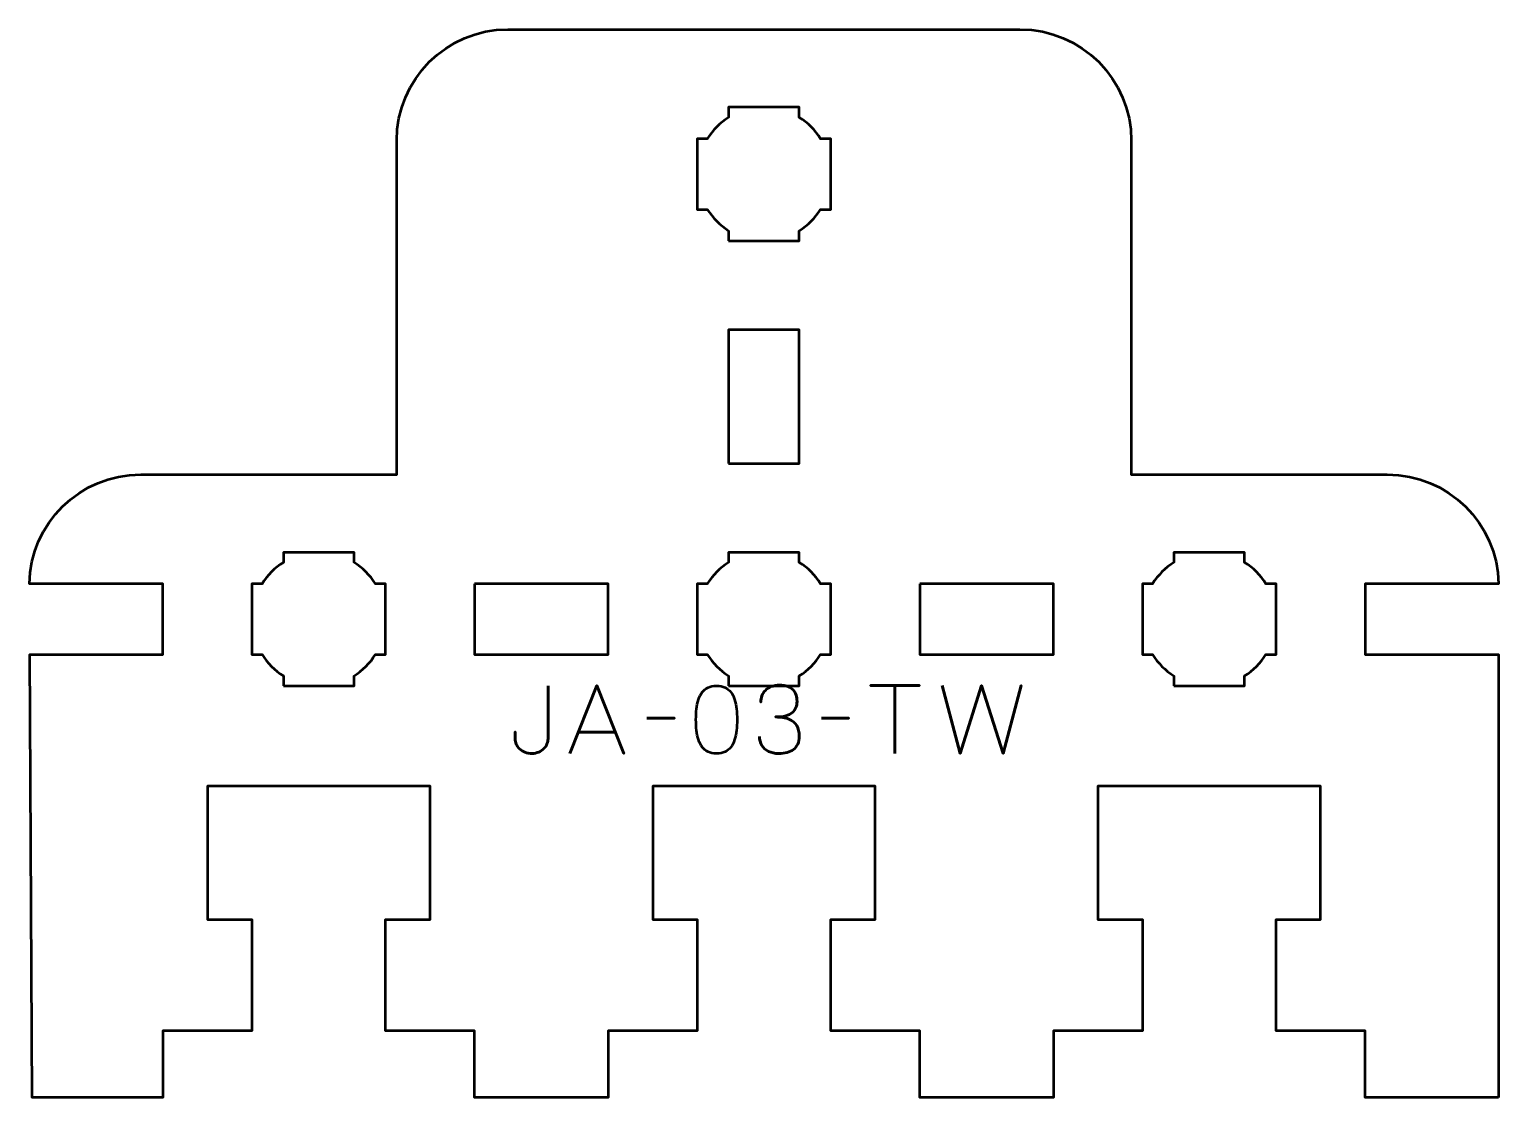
# Model space of a CAD drawing. Header units: centimetres. Extents: x -13.8 to -7.2, y -16.25 to -11.45.
import ezdxf

# ---------------------------------------------------------------- set-up
doc = ezdxf.new("R2010")
doc.units = ezdxf.units.CM
doc.header["$MEASUREMENT"] = 0
doc.layers.add('Layer 1', color=7, linetype='Continuous')

msp = doc.modelspace()

# ---------------------------------------------------------------- linework, layer by layer
at = {"layer": 'Layer 1', "lineweight": 53}
for points, knots in [([(-7.2, -16.25), (-7.2, -16.25), (-7.2, -15.95), (-7.2, -15.95), (-7.2, -15.95), (-7.2, -15.95), (-7.2, -15.95001), (-7.2, -15.95001), (-7.2, -15.95001), (-7.2, -15.95001), (-7.2, -14.25875), (-7.2, -14.25875), (-7.2, -14.25875), (-7.2, -14.25875), (-7.80001, -14.25875), (-7.80001, -14.25875), (-7.80001, -14.25875), (-7.80001, -14.25875), (-7.80001, -13.94125), (-7.80001, -13.94125), (-7.80001, -13.94125), (-7.80001, -13.94125), (-7.20011, -13.94125), (-7.20011, -13.94125), (-7.20011, -13.94125), (-7.20479, -13.6692), (-7.42685, -13.45), (-7.70001, -13.45), (-7.70001, -13.45), (-7.70001, -13.45), (-8.85006, -13.45), (-8.85006, -13.45), (-8.85006, -13.45), (-8.85006, -13.45), (-8.85006, -11.95), (-8.85006, -11.95), (-8.85006, -11.95), (-8.85006, -11.67391), (-9.07397, -11.45), (-9.35006, -11.45), (-9.35006, -11.45), (-9.35006, -11.45), (-11.65006, -11.45), (-11.65006, -11.45), (-11.65006, -11.45), (-11.92615, -11.45), (-12.15006, -11.67391), (-12.15006, -11.95), (-12.15006, -11.95), (-12.15006, -11.95), (-12.15006, -13.45), (-12.15006, -13.45), (-12.15006, -13.45), (-12.15006, -13.45), (-13.30011, -13.45), (-13.30011, -13.45), (-13.30011, -13.45), (-13.57327, -13.45), (-13.79533, -13.6692), (-13.80001, -13.94125), (-13.80001, -13.94125), (-13.80001, -13.94125), (-13.20011, -13.94125), (-13.20011, -13.94125), (-13.20011, -13.94125), (-13.20011, -13.94125), (-13.20011, -14.25875), (-13.20011, -14.25875), (-13.20011, -14.25875), (-13.20011, -14.25875), (-13.79819, -14.25875), (-13.79819, -14.25875), (-13.79819, -14.25875), (-13.79819, -14.25875), (-13.78761, -16.25), (-13.78761, -16.25), (-13.78761, -16.25), (-13.78761, -16.25), (-13.20011, -16.25), (-13.20011, -16.25), (-13.20011, -16.25), (-13.20011, -16.25), (-13.20011, -15.95), (-13.20011, -15.95), (-13.20011, -15.95), (-13.20011, -15.95), (-12.8001, -15.95), (-12.8001, -15.95), (-12.8001, -15.95), (-12.8001, -15.95), (-12.8001, -15.45), (-12.8001, -15.45), (-12.8001, -15.45), (-12.8001, -15.45), (-13.0001, -15.44999), (-13.0001, -15.44999), (-13.0001, -15.44999), (-13.0001, -15.44999), (-13.0001, -14.85), (-13.0001, -14.85), (-13.0001, -14.85), (-12.61677, -14.85), (-12.38342, -14.85), (-12.00009, -14.85), (-12.00009, -14.85), (-12.00009, -14.85), (-12.00009, -15.44999), (-12.00009, -15.44999), (-12.00009, -15.44999), (-12.00009, -15.44999), (-12.20009, -15.45), (-12.20009, -15.45), (-12.20009, -15.45), (-12.20009, -15.45), (-12.20009, -15.95001), (-12.20009, -15.95001), (-12.20009, -15.95001), (-12.20009, -15.95001), (-11.80008, -15.95), (-11.80008, -15.95), (-11.80008, -15.95), (-11.80008, -15.95), (-11.80008, -16.25), (-11.80008, -16.25), (-11.80008, -16.25), (-11.80008, -16.25), (-11.20007, -16.25), (-11.20007, -16.25), (-11.20007, -16.25), (-11.20007, -16.25), (-11.20007, -15.95), (-11.20007, -15.95), (-11.20007, -15.95), (-11.20007, -15.95), (-10.80007, -15.95), (-10.80007, -15.95), (-10.80007, -15.95), (-10.80007, -15.95), (-10.80007, -15.45), (-10.80007, -15.45), (-10.80007, -15.45), (-10.80007, -15.45), (-11.00007, -15.44999), (-11.00007, -15.44999), (-11.00007, -15.44999), (-11.00007, -15.44999), (-11.00007, -14.85), (-11.00007, -14.85), (-11.00007, -14.85), (-10.61673, -14.85), (-10.38339, -14.85), (-10.00005, -14.85), (-10.00005, -14.85), (-10.00005, -14.85), (-10.00005, -15.44999), (-10.00005, -15.44999), (-10.00005, -15.44999), (-10.00005, -15.44999), (-10.20005, -15.45), (-10.20005, -15.45), (-10.20005, -15.45), (-10.20005, -15.45), (-10.20005, -15.95001), (-10.20005, -15.95001), (-10.20005, -15.95001), (-10.20005, -15.95001), (-9.80005, -15.95), (-9.80005, -15.95), (-9.80005, -15.95), (-9.80005, -15.95), (-9.80005, -16.25), (-9.80005, -16.25), (-9.80005, -16.25), (-9.80005, -16.25), (-9.20004, -16.25), (-9.20004, -16.25), (-9.20004, -16.25), (-9.20004, -16.25), (-9.20004, -15.95), (-9.20004, -15.95), (-9.20004, -15.95), (-9.20004, -15.95), (-8.80003, -15.95), (-8.80003, -15.95), (-8.80003, -15.95), (-8.80003, -15.95), (-8.80003, -15.45), (-8.80003, -15.45), (-8.80003, -15.45), (-8.80003, -15.45), (-9.00003, -15.44999), (-9.00003, -15.44999), (-9.00003, -15.44999), (-9.00003, -15.44999), (-9.00003, -14.85), (-9.00003, -14.85), (-9.00003, -14.85), (-8.6167, -14.85), (-8.38335, -14.85), (-8.00002, -14.85), (-8.00002, -14.85), (-8.00002, -14.85), (-8.00002, -15.44999), (-8.00002, -15.44999), (-8.00002, -15.44999), (-8.00002, -15.44999), (-8.20002, -15.45), (-8.20002, -15.45), (-8.20002, -15.45), (-8.20002, -15.45), (-8.20002, -15.95001), (-8.20002, -15.95001), (-8.20002, -15.95001), (-8.20002, -15.95001), (-7.80001, -15.95), (-7.80001, -15.95), (-7.80001, -15.95), (-7.80001, -15.95), (-7.80001, -16.25), (-7.80001, -16.25), (-7.80001, -16.25), (-7.80001, -16.25), (-7.2, -16.25), (-7.2, -16.25)], [0, 0, 0, 0, 0.0178571, 0.0178571, 0.0178571, 0.0178571, 0.0357143, 0.0357143, 0.0357143, 0.0357143, 0.0535714, 0.0535714, 0.0535714, 0.0535714, 0.0714286, 0.0714286, 0.0714286, 0.0714286, 0.0892857, 0.0892857, 0.0892857, 0.0892857, 0.1071429, 0.1071429, 0.1071429, 0.1071429, 0.125, 0.125, 0.125, 0.125, 0.1428571, 0.1428571, 0.1428571, 0.1428571, 0.1607143, 0.1607143, 0.1607143, 0.1607143, 0.1785714, 0.1785714, 0.1785714, 0.1785714, 0.1964286, 0.1964286, 0.1964286, 0.1964286, 0.2142857, 0.2142857, 0.2142857, 0.2142857, 0.2321429, 0.2321429, 0.2321429, 0.2321429, 0.25, 0.25, 0.25, 0.25, 0.2678571, 0.2678571, 0.2678571, 0.2678571, 0.2857143, 0.2857143, 0.2857143, 0.2857143, 0.3035714, 0.3035714, 0.3035714, 0.3035714, 0.3214286, 0.3214286, 0.3214286, 0.3214286, 0.3392857, 0.3392857, 0.3392857, 0.3392857, 0.3571429, 0.3571429, 0.3571429, 0.3571429, 0.375, 0.375, 0.375, 0.375, 0.3928571, 0.3928571, 0.3928571, 0.3928571, 0.4107143, 0.4107143, 0.4107143, 0.4107143, 0.4285714, 0.4285714, 0.4285714, 0.4285714, 0.4464286, 0.4464286, 0.4464286, 0.4464286, 0.4642857, 0.4642857, 0.4642857, 0.4642857, 0.4821429, 0.4821429, 0.4821429, 0.4821429, 0.5, 0.5, 0.5, 0.5, 0.5178571, 0.5178571, 0.5178571, 0.5178571, 0.5357143, 0.5357143, 0.5357143, 0.5357143, 0.5535714, 0.5535714, 0.5535714, 0.5535714, 0.5714286, 0.5714286, 0.5714286, 0.5714286, 0.5892857, 0.5892857, 0.5892857, 0.5892857, 0.6071429, 0.6071429, 0.6071429, 0.6071429, 0.625, 0.625, 0.625, 0.625, 0.6428571, 0.6428571, 0.6428571, 0.6428571, 0.6607143, 0.6607143, 0.6607143, 0.6607143, 0.6785714, 0.6785714, 0.6785714, 0.6785714, 0.6964286, 0.6964286, 0.6964286, 0.6964286, 0.7142857, 0.7142857, 0.7142857, 0.7142857, 0.7321429, 0.7321429, 0.7321429, 0.7321429, 0.75, 0.75, 0.75, 0.75, 0.7678571, 0.7678571, 0.7678571, 0.7678571, 0.7857143, 0.7857143, 0.7857143, 0.7857143, 0.8035714, 0.8035714, 0.8035714, 0.8035714, 0.8214286, 0.8214286, 0.8214286, 0.8214286, 0.8392857, 0.8392857, 0.8392857, 0.8392857, 0.8571429, 0.8571429, 0.8571429, 0.8571429, 0.875, 0.875, 0.875, 0.875, 0.8928571, 0.8928571, 0.8928571, 0.8928571, 0.9107143, 0.9107143, 0.9107143, 0.9107143, 0.9285714, 0.9285714, 0.9285714, 0.9285714, 0.9464286, 0.9464286, 0.9464286, 0.9464286, 0.9642857, 0.9642857, 0.9642857, 0.9642857, 0.9821429, 0.9821429, 0.9821429, 0.9821429, 1, 1, 1, 1]), ([(-10.65881, -12.4), (-10.65881, -12.4), (-10.65881, -12.35456), (-10.65881, -12.35456), (-10.65881, -12.35456), (-10.69757, -12.33033), (-10.73039, -12.2975), (-10.75462, -12.25875), (-10.75462, -12.25875), (-10.75462, -12.25875), (-10.80007, -12.25875), (-10.80007, -12.25875), (-10.80007, -12.25875), (-10.80007, -12.25875), (-10.80007, -12.1), (-10.80007, -12.1), (-10.80007, -12.1), (-10.80007, -12.1), (-10.80007, -11.94125), (-10.80007, -11.94125), (-10.80007, -11.94125), (-10.80007, -11.94125), (-10.75462, -11.94125), (-10.75462, -11.94125), (-10.75462, -11.94125), (-10.73039, -11.9025), (-10.69757, -11.86967), (-10.65881, -11.84544), (-10.65881, -11.84544), (-10.65881, -11.84544), (-10.65881, -11.8), (-10.65881, -11.8), (-10.65881, -11.8), (-10.65881, -11.8), (-10.50006, -11.8), (-10.50006, -11.8), (-10.50006, -11.8), (-10.50006, -11.8), (-10.34131, -11.8), (-10.34131, -11.8), (-10.34131, -11.8), (-10.34131, -11.8), (-10.34131, -11.84544), (-10.34131, -11.84544), (-10.34131, -11.84544), (-10.30255, -11.86967), (-10.26973, -11.9025), (-10.2455, -11.94125), (-10.2455, -11.94125), (-10.2455, -11.94125), (-10.20005, -11.94125), (-10.20005, -11.94125), (-10.20005, -11.94125), (-10.20005, -11.94125), (-10.20005, -12.1), (-10.20005, -12.1), (-10.20005, -12.1), (-10.20005, -12.1), (-10.20005, -12.25875), (-10.20005, -12.25875), (-10.20005, -12.25875), (-10.20005, -12.25875), (-10.2455, -12.25875), (-10.2455, -12.25875), (-10.2455, -12.25875), (-10.26973, -12.2975), (-10.30255, -12.33033), (-10.34131, -12.35456), (-10.34131, -12.35456), (-10.34131, -12.35456), (-10.34131, -12.4), (-10.34131, -12.4), (-10.34131, -12.4), (-10.34131, -12.4), (-10.50006, -12.4), (-10.50006, -12.4), (-10.50006, -12.4), (-10.50006, -12.4), (-10.65881, -12.4), (-10.65881, -12.4)], [0, 0, 0, 0, 0.05, 0.05, 0.05, 0.05, 0.1, 0.1, 0.1, 0.1, 0.15, 0.15, 0.15, 0.15, 0.2, 0.2, 0.2, 0.2, 0.25, 0.25, 0.25, 0.25, 0.3, 0.3, 0.3, 0.3, 0.35, 0.35, 0.35, 0.35, 0.4, 0.4, 0.4, 0.4, 0.45, 0.45, 0.45, 0.45, 0.5, 0.5, 0.5, 0.5, 0.55, 0.55, 0.55, 0.55, 0.6, 0.6, 0.6, 0.6, 0.65, 0.65, 0.65, 0.65, 0.7, 0.7, 0.7, 0.7, 0.75, 0.75, 0.75, 0.75, 0.8, 0.8, 0.8, 0.8, 0.85, 0.85, 0.85, 0.85, 0.9, 0.9, 0.9, 0.9, 0.95, 0.95, 0.95, 0.95, 1, 1, 1, 1]), ([(-10.65883, -13.4), (-10.65883, -13.4), (-10.65883, -12.79999), (-10.65883, -12.79999), (-10.65883, -12.79999), (-10.65883, -12.79999), (-10.34133, -12.79999), (-10.34133, -12.79999), (-10.34133, -12.79999), (-10.34133, -12.79999), (-10.34133, -13.4), (-10.34133, -13.4), (-10.34133, -13.4), (-10.34133, -13.4), (-10.65883, -13.4), (-10.65883, -13.4)], [0, 0, 0, 0, 0.25, 0.25, 0.25, 0.25, 0.5, 0.5, 0.5, 0.5, 0.75, 0.75, 0.75, 0.75, 1, 1, 1, 1]), ([(-12.65885, -14.4), (-12.65885, -14.4), (-12.65885, -14.35456), (-12.65885, -14.35456), (-12.65885, -14.35456), (-12.69761, -14.33033), (-12.73043, -14.2975), (-12.75466, -14.25875), (-12.75466, -14.25875), (-12.75466, -14.25875), (-12.8001, -14.25875), (-12.8001, -14.25875), (-12.8001, -14.25875), (-12.8001, -14.25875), (-12.8001, -14.1), (-12.8001, -14.1), (-12.8001, -14.1), (-12.8001, -14.1), (-12.8001, -13.94125), (-12.8001, -13.94125), (-12.8001, -13.94125), (-12.8001, -13.94125), (-12.75466, -13.94125), (-12.75466, -13.94125), (-12.75466, -13.94125), (-12.73043, -13.9025), (-12.69761, -13.86967), (-12.65885, -13.84544), (-12.65885, -13.84544), (-12.65885, -13.84544), (-12.65885, -13.8), (-12.65885, -13.8), (-12.65885, -13.8), (-12.65885, -13.8), (-12.50009, -13.8), (-12.50009, -13.8), (-12.50009, -13.8), (-12.50009, -13.8), (-12.34134, -13.8), (-12.34134, -13.8), (-12.34134, -13.8), (-12.34134, -13.8), (-12.34134, -13.84544), (-12.34134, -13.84544), (-12.34134, -13.84544), (-12.30258, -13.86967), (-12.26976, -13.9025), (-12.24553, -13.94125), (-12.24553, -13.94125), (-12.24553, -13.94125), (-12.20009, -13.94125), (-12.20009, -13.94125), (-12.20009, -13.94125), (-12.20009, -13.94125), (-12.20009, -14.1), (-12.20009, -14.1), (-12.20009, -14.1), (-12.20009, -14.1), (-12.20009, -14.25875), (-12.20009, -14.25875), (-12.20009, -14.25875), (-12.20009, -14.25875), (-12.24553, -14.25875), (-12.24553, -14.25875), (-12.24553, -14.25875), (-12.26976, -14.2975), (-12.30258, -14.33033), (-12.34134, -14.35456), (-12.34134, -14.35456), (-12.34134, -14.35456), (-12.34134, -14.4), (-12.34134, -14.4), (-12.34134, -14.4), (-12.34134, -14.4), (-12.50009, -14.4), (-12.50009, -14.4), (-12.50009, -14.4), (-12.50009, -14.4), (-12.65885, -14.4), (-12.65885, -14.4)], [0, 0, 0, 0, 0.05, 0.05, 0.05, 0.05, 0.1, 0.1, 0.1, 0.1, 0.15, 0.15, 0.15, 0.15, 0.2, 0.2, 0.2, 0.2, 0.25, 0.25, 0.25, 0.25, 0.3, 0.3, 0.3, 0.3, 0.35, 0.35, 0.35, 0.35, 0.4, 0.4, 0.4, 0.4, 0.45, 0.45, 0.45, 0.45, 0.5, 0.5, 0.5, 0.5, 0.55, 0.55, 0.55, 0.55, 0.6, 0.6, 0.6, 0.6, 0.65, 0.65, 0.65, 0.65, 0.7, 0.7, 0.7, 0.7, 0.75, 0.75, 0.75, 0.75, 0.8, 0.8, 0.8, 0.8, 0.85, 0.85, 0.85, 0.85, 0.9, 0.9, 0.9, 0.9, 0.95, 0.95, 0.95, 0.95, 1, 1, 1, 1]), ([(-10.65881, -14.4), (-10.65881, -14.4), (-10.65881, -14.35456), (-10.65881, -14.35456), (-10.65881, -14.35456), (-10.69757, -14.33033), (-10.73039, -14.2975), (-10.75462, -14.25875), (-10.75462, -14.25875), (-10.75462, -14.25875), (-10.80007, -14.25875), (-10.80007, -14.25875), (-10.80007, -14.25875), (-10.80007, -14.25875), (-10.80007, -14.1), (-10.80007, -14.1), (-10.80007, -14.1), (-10.80007, -14.1), (-10.80007, -13.94125), (-10.80007, -13.94125), (-10.80007, -13.94125), (-10.80007, -13.94125), (-10.75462, -13.94125), (-10.75462, -13.94125), (-10.75462, -13.94125), (-10.73039, -13.9025), (-10.69757, -13.86967), (-10.65881, -13.84544), (-10.65881, -13.84544), (-10.65881, -13.84544), (-10.65881, -13.8), (-10.65881, -13.8), (-10.65881, -13.8), (-10.65881, -13.8), (-10.50006, -13.8), (-10.50006, -13.8), (-10.50006, -13.8), (-10.50006, -13.8), (-10.34131, -13.8), (-10.34131, -13.8), (-10.34131, -13.8), (-10.34131, -13.8), (-10.34131, -13.84544), (-10.34131, -13.84544), (-10.34131, -13.84544), (-10.30255, -13.86967), (-10.26973, -13.9025), (-10.2455, -13.94125), (-10.2455, -13.94125), (-10.2455, -13.94125), (-10.20005, -13.94125), (-10.20005, -13.94125), (-10.20005, -13.94125), (-10.20005, -13.94125), (-10.20005, -14.1), (-10.20005, -14.1), (-10.20005, -14.1), (-10.20005, -14.1), (-10.20005, -14.25875), (-10.20005, -14.25875), (-10.20005, -14.25875), (-10.20005, -14.25875), (-10.2455, -14.25875), (-10.2455, -14.25875), (-10.2455, -14.25875), (-10.26973, -14.2975), (-10.30255, -14.33033), (-10.34131, -14.35456), (-10.34131, -14.35456), (-10.34131, -14.35456), (-10.34131, -14.4), (-10.34131, -14.4), (-10.34131, -14.4), (-10.34131, -14.4), (-10.50006, -14.4), (-10.50006, -14.4), (-10.50006, -14.4), (-10.50006, -14.4), (-10.65881, -14.4), (-10.65881, -14.4)], [0, 0, 0, 0, 0.05, 0.05, 0.05, 0.05, 0.1, 0.1, 0.1, 0.1, 0.15, 0.15, 0.15, 0.15, 0.2, 0.2, 0.2, 0.2, 0.25, 0.25, 0.25, 0.25, 0.3, 0.3, 0.3, 0.3, 0.35, 0.35, 0.35, 0.35, 0.4, 0.4, 0.4, 0.4, 0.45, 0.45, 0.45, 0.45, 0.5, 0.5, 0.5, 0.5, 0.55, 0.55, 0.55, 0.55, 0.6, 0.6, 0.6, 0.6, 0.65, 0.65, 0.65, 0.65, 0.7, 0.7, 0.7, 0.7, 0.75, 0.75, 0.75, 0.75, 0.8, 0.8, 0.8, 0.8, 0.85, 0.85, 0.85, 0.85, 0.9, 0.9, 0.9, 0.9, 0.95, 0.95, 0.95, 0.95, 1, 1, 1, 1]), ([(-8.65878, -14.4), (-8.65878, -14.4), (-8.65878, -14.35456), (-8.65878, -14.35456), (-8.65878, -14.35456), (-8.69754, -14.33033), (-8.73036, -14.2975), (-8.75459, -14.25875), (-8.75459, -14.25875), (-8.75459, -14.25875), (-8.80003, -14.25875), (-8.80003, -14.25875), (-8.80003, -14.25875), (-8.80003, -14.25875), (-8.80003, -14.1), (-8.80003, -14.1), (-8.80003, -14.1), (-8.80003, -14.1), (-8.80003, -13.94125), (-8.80003, -13.94125), (-8.80003, -13.94125), (-8.80003, -13.94125), (-8.75459, -13.94125), (-8.75459, -13.94125), (-8.75459, -13.94125), (-8.73036, -13.9025), (-8.69754, -13.86967), (-8.65878, -13.84544), (-8.65878, -13.84544), (-8.65878, -13.84544), (-8.65878, -13.8), (-8.65878, -13.8), (-8.65878, -13.8), (-8.65878, -13.8), (-8.50003, -13.8), (-8.50003, -13.8), (-8.50003, -13.8), (-8.50003, -13.8), (-8.34127, -13.8), (-8.34127, -13.8), (-8.34127, -13.8), (-8.34127, -13.8), (-8.34127, -13.84544), (-8.34127, -13.84544), (-8.34127, -13.84544), (-8.30251, -13.86967), (-8.26969, -13.9025), (-8.24546, -13.94125), (-8.24546, -13.94125), (-8.24546, -13.94125), (-8.20002, -13.94125), (-8.20002, -13.94125), (-8.20002, -13.94125), (-8.20002, -13.94125), (-8.20002, -14.1), (-8.20002, -14.1), (-8.20002, -14.1), (-8.20002, -14.1), (-8.20002, -14.25875), (-8.20002, -14.25875), (-8.20002, -14.25875), (-8.20002, -14.25875), (-8.24546, -14.25875), (-8.24546, -14.25875), (-8.24546, -14.25875), (-8.26969, -14.2975), (-8.30251, -14.33033), (-8.34127, -14.35456), (-8.34127, -14.35456), (-8.34127, -14.35456), (-8.34127, -14.4), (-8.34127, -14.4), (-8.34127, -14.4), (-8.34127, -14.4), (-8.50003, -14.4), (-8.50003, -14.4), (-8.50003, -14.4), (-8.50003, -14.4), (-8.65878, -14.4), (-8.65878, -14.4)], [0, 0, 0, 0, 0.05, 0.05, 0.05, 0.05, 0.1, 0.1, 0.1, 0.1, 0.15, 0.15, 0.15, 0.15, 0.2, 0.2, 0.2, 0.2, 0.25, 0.25, 0.25, 0.25, 0.3, 0.3, 0.3, 0.3, 0.35, 0.35, 0.35, 0.35, 0.4, 0.4, 0.4, 0.4, 0.45, 0.45, 0.45, 0.45, 0.5, 0.5, 0.5, 0.5, 0.55, 0.55, 0.55, 0.55, 0.6, 0.6, 0.6, 0.6, 0.65, 0.65, 0.65, 0.65, 0.7, 0.7, 0.7, 0.7, 0.75, 0.75, 0.75, 0.75, 0.8, 0.8, 0.8, 0.8, 0.85, 0.85, 0.85, 0.85, 0.9, 0.9, 0.9, 0.9, 0.95, 0.95, 0.95, 0.95, 1, 1, 1, 1]), ([(-11.80008, -13.94125), (-11.80008, -13.94125), (-11.20007, -13.94125), (-11.20007, -13.94125), (-11.20007, -13.94125), (-11.20007, -13.94125), (-11.20007, -14.25875), (-11.20007, -14.25875), (-11.20007, -14.25875), (-11.20007, -14.25875), (-11.80008, -14.25875), (-11.80008, -14.25875), (-11.80008, -14.25875), (-11.80008, -14.25875), (-11.80008, -13.94125), (-11.80008, -13.94125)], [0, 0, 0, 0, 0.25, 0.25, 0.25, 0.25, 0.5, 0.5, 0.5, 0.5, 0.75, 0.75, 0.75, 0.75, 1, 1, 1, 1]), ([(-9.80005, -13.94125), (-9.80005, -13.94125), (-9.20004, -13.94125), (-9.20004, -13.94125), (-9.20004, -13.94125), (-9.20004, -13.94125), (-9.20004, -14.25875), (-9.20004, -14.25875), (-9.20004, -14.25875), (-9.20004, -14.25875), (-9.80005, -14.25875), (-9.80005, -14.25875), (-9.80005, -14.25875), (-9.80005, -14.25875), (-9.80005, -13.94125), (-9.80005, -13.94125)], [0, 0, 0, 0, 0.25, 0.25, 0.25, 0.25, 0.5, 0.5, 0.5, 0.5, 0.75, 0.75, 0.75, 0.75, 1, 1, 1, 1])]:
    msp.add_open_spline(points, degree=3, knots=knots, dxfattribs=at)
at = {"layer": 'Layer 1', "color": 5, "lineweight": 53}
for points, knots in [([(-11.46972, -14.40035), (-11.46972, -14.40035), (-11.47014, -14.63742), (-11.47014, -14.63742), (-11.47014, -14.63742), (-11.47014, -14.64511), (-11.47177, -14.65287), (-11.47487, -14.66056), (-11.47487, -14.66056), (-11.47805, -14.66832), (-11.4827, -14.67538), (-11.48884, -14.68187), (-11.48884, -14.68187), (-11.49505, -14.68829), (-11.5026, -14.69351), (-11.51156, -14.69739), (-11.51156, -14.69739), (-11.52059, -14.70134), (-11.53089, -14.70332), (-11.54253, -14.70346), (-11.54253, -14.70346), (-11.55418, -14.70346), (-11.56469, -14.70155), (-11.574, -14.69781), (-11.574, -14.69781), (-11.58332, -14.694), (-11.59129, -14.68892), (-11.59785, -14.6825), (-11.59785, -14.6825), (-11.60448, -14.67608), (-11.60949, -14.66903), (-11.61302, -14.66119), (-11.61302, -14.66119), (-11.61655, -14.65336), (-11.61831, -14.64546), (-11.61831, -14.63742), (-11.61831, -14.63742), (-11.61831, -14.63742), (-11.61831, -14.60609), (-11.61831, -14.60609), (-11.61831, -14.60609), (-11.61831, -14.60609), (-11.61831, -14.63742), (-11.61831, -14.63742), (-11.61831, -14.63742), (-11.61831, -14.64546), (-11.61655, -14.65336), (-11.61302, -14.66119), (-11.61302, -14.66119), (-11.60949, -14.66903), (-11.60448, -14.67608), (-11.59785, -14.6825), (-11.59785, -14.6825), (-11.59129, -14.68892), (-11.58332, -14.694), (-11.574, -14.69781), (-11.574, -14.69781), (-11.56469, -14.70155), (-11.55418, -14.70346), (-11.54253, -14.70346), (-11.54253, -14.70346), (-11.53089, -14.70332), (-11.52059, -14.70134), (-11.51156, -14.69739), (-11.51156, -14.69739), (-11.5026, -14.69351), (-11.49505, -14.68829), (-11.48884, -14.68187), (-11.48884, -14.68187), (-11.4827, -14.67538), (-11.47805, -14.66832), (-11.47487, -14.66056), (-11.47487, -14.66056), (-11.47177, -14.65287), (-11.47014, -14.64511), (-11.47014, -14.63742), (-11.47014, -14.63742), (-11.47014, -14.63742), (-11.46972, -14.40035), (-11.46972, -14.40035)], [0, 0, 0, 0, 0.05, 0.05, 0.05, 0.05, 0.1, 0.1, 0.1, 0.1, 0.15, 0.15, 0.15, 0.15, 0.2, 0.2, 0.2, 0.2, 0.25, 0.25, 0.25, 0.25, 0.3, 0.3, 0.3, 0.3, 0.35, 0.35, 0.35, 0.35, 0.4, 0.4, 0.4, 0.4, 0.45, 0.45, 0.45, 0.45, 0.5, 0.5, 0.5, 0.5, 0.55, 0.55, 0.55, 0.55, 0.6, 0.6, 0.6, 0.6, 0.65, 0.65, 0.65, 0.65, 0.7, 0.7, 0.7, 0.7, 0.75, 0.75, 0.75, 0.75, 0.8, 0.8, 0.8, 0.8, 0.85, 0.85, 0.85, 0.85, 0.9, 0.9, 0.9, 0.9, 0.95, 0.95, 0.95, 0.95, 1, 1, 1, 1]), ([(-11.37151, -14.70388), (-11.37151, -14.70388), (-11.25044, -14.39866), (-11.25044, -14.39866), (-11.25044, -14.39866), (-11.25044, -14.39866), (-11.12893, -14.70388), (-11.12893, -14.70388), (-11.12893, -14.70388), (-11.12893, -14.70388), (-11.25044, -14.39866), (-11.25044, -14.39866), (-11.25044, -14.39866), (-11.25044, -14.39866), (-11.37151, -14.70388), (-11.37151, -14.70388)], [0, 0, 0, 0, 0.25, 0.25, 0.25, 0.25, 0.5, 0.5, 0.5, 0.5, 0.75, 0.75, 0.75, 0.75, 1, 1, 1, 1]), ([(-10.71322, -14.70388), (-10.69841, -14.70381), (-10.68564, -14.7012), (-10.67498, -14.69612), (-10.67498, -14.69612), (-10.6644, -14.69104), (-10.65558, -14.68377), (-10.64853, -14.67453), (-10.64853, -14.67453), (-10.64154, -14.66522), (-10.63604, -14.65421), (-10.63195, -14.64151), (-10.63195, -14.64151), (-10.62792, -14.62881), (-10.62503, -14.61491), (-10.62341, -14.59967), (-10.62341, -14.59967), (-10.62171, -14.58443), (-10.62087, -14.56841), (-10.62094, -14.55148), (-10.62094, -14.55148), (-10.62087, -14.53462), (-10.62171, -14.5186), (-10.62341, -14.50343), (-10.62341, -14.50343), (-10.62503, -14.48826), (-10.62792, -14.47429), (-10.63195, -14.46159), (-10.63195, -14.46159), (-10.63604, -14.44896), (-10.64154, -14.43796), (-10.64853, -14.42857), (-10.64853, -14.42857), (-10.65558, -14.41926), (-10.6644, -14.41199), (-10.67498, -14.40691), (-10.67498, -14.40691), (-10.68564, -14.40176), (-10.69841, -14.39915), (-10.71322, -14.39908), (-10.71322, -14.39908), (-10.72804, -14.39915), (-10.74081, -14.40176), (-10.75147, -14.40691), (-10.75147, -14.40691), (-10.76205, -14.41199), (-10.77087, -14.41926), (-10.77792, -14.42857), (-10.77792, -14.42857), (-10.78491, -14.43796), (-10.79041, -14.44896), (-10.7945, -14.46159), (-10.7945, -14.46159), (-10.79853, -14.47429), (-10.80142, -14.48826), (-10.80304, -14.50343), (-10.80304, -14.50343), (-10.80473, -14.5186), (-10.80558, -14.53462), (-10.80551, -14.55148), (-10.80551, -14.55148), (-10.80558, -14.56841), (-10.80473, -14.58443), (-10.80304, -14.59967), (-10.80304, -14.59967), (-10.80142, -14.61491), (-10.79853, -14.62881), (-10.7945, -14.64151), (-10.7945, -14.64151), (-10.79041, -14.65421), (-10.78491, -14.66522), (-10.77792, -14.67453), (-10.77792, -14.67453), (-10.77087, -14.68377), (-10.76205, -14.69104), (-10.75147, -14.69612), (-10.75147, -14.69612), (-10.74081, -14.7012), (-10.72804, -14.70381), (-10.71322, -14.70388)], [0, 0, 0, 0, 0.05, 0.05, 0.05, 0.05, 0.1, 0.1, 0.1, 0.1, 0.15, 0.15, 0.15, 0.15, 0.2, 0.2, 0.2, 0.2, 0.25, 0.25, 0.25, 0.25, 0.3, 0.3, 0.3, 0.3, 0.35, 0.35, 0.35, 0.35, 0.4, 0.4, 0.4, 0.4, 0.45, 0.45, 0.45, 0.45, 0.5, 0.5, 0.5, 0.5, 0.55, 0.55, 0.55, 0.55, 0.6, 0.6, 0.6, 0.6, 0.65, 0.65, 0.65, 0.65, 0.7, 0.7, 0.7, 0.7, 0.75, 0.75, 0.75, 0.75, 0.8, 0.8, 0.8, 0.8, 0.85, 0.85, 0.85, 0.85, 0.9, 0.9, 0.9, 0.9, 0.95, 0.95, 0.95, 0.95, 1, 1, 1, 1]), ([(-10.71322, -14.70388), (-10.69841, -14.70381), (-10.68564, -14.7012), (-10.67498, -14.69612), (-10.67498, -14.69612), (-10.6644, -14.69104), (-10.65558, -14.68377), (-10.64853, -14.67453), (-10.64853, -14.67453), (-10.64154, -14.66522), (-10.63604, -14.65421), (-10.63195, -14.64151), (-10.63195, -14.64151), (-10.62792, -14.62881), (-10.62503, -14.61491), (-10.62341, -14.59967), (-10.62341, -14.59967), (-10.62171, -14.58443), (-10.62087, -14.56841), (-10.62094, -14.55148), (-10.62094, -14.55148), (-10.62087, -14.53462), (-10.62171, -14.5186), (-10.62341, -14.50343), (-10.62341, -14.50343), (-10.62503, -14.48826), (-10.62792, -14.47429), (-10.63195, -14.46159), (-10.63195, -14.46159), (-10.63604, -14.44896), (-10.64154, -14.43796), (-10.64853, -14.42857), (-10.64853, -14.42857), (-10.65558, -14.41926), (-10.6644, -14.41199), (-10.67498, -14.40691), (-10.67498, -14.40691), (-10.68564, -14.40176), (-10.69841, -14.39915), (-10.71322, -14.39908), (-10.71322, -14.39908), (-10.72804, -14.39915), (-10.74081, -14.40176), (-10.75147, -14.40691), (-10.75147, -14.40691), (-10.76205, -14.41199), (-10.77087, -14.41926), (-10.77792, -14.42857), (-10.77792, -14.42857), (-10.78491, -14.43796), (-10.79041, -14.44896), (-10.7945, -14.46159), (-10.7945, -14.46159), (-10.79853, -14.47429), (-10.80142, -14.48826), (-10.80304, -14.50343), (-10.80304, -14.50343), (-10.80473, -14.5186), (-10.80558, -14.53462), (-10.80551, -14.55148), (-10.80551, -14.55148), (-10.80558, -14.56841), (-10.80473, -14.58443), (-10.80304, -14.59967), (-10.80304, -14.59967), (-10.80142, -14.61491), (-10.79853, -14.62881), (-10.7945, -14.64151), (-10.7945, -14.64151), (-10.79041, -14.65421), (-10.78491, -14.66522), (-10.77792, -14.67453), (-10.77792, -14.67453), (-10.77087, -14.68377), (-10.76205, -14.69104), (-10.75147, -14.69612), (-10.75147, -14.69612), (-10.74081, -14.7012), (-10.72804, -14.70381), (-10.71322, -14.70388)], [0, 0, 0, 0, 0.05, 0.05, 0.05, 0.05, 0.1, 0.1, 0.1, 0.1, 0.15, 0.15, 0.15, 0.15, 0.2, 0.2, 0.2, 0.2, 0.25, 0.25, 0.25, 0.25, 0.3, 0.3, 0.3, 0.3, 0.35, 0.35, 0.35, 0.35, 0.4, 0.4, 0.4, 0.4, 0.45, 0.45, 0.45, 0.45, 0.5, 0.5, 0.5, 0.5, 0.55, 0.55, 0.55, 0.55, 0.6, 0.6, 0.6, 0.6, 0.65, 0.65, 0.65, 0.65, 0.7, 0.7, 0.7, 0.7, 0.75, 0.75, 0.75, 0.75, 0.8, 0.8, 0.8, 0.8, 0.85, 0.85, 0.85, 0.85, 0.9, 0.9, 0.9, 0.9, 0.95, 0.95, 0.95, 0.95, 1, 1, 1, 1]), ([(-10.5206, -14.62726), (-10.52053, -14.6425), (-10.517, -14.65576), (-10.51002, -14.66726), (-10.51002, -14.66726), (-10.50303, -14.67869), (-10.49308, -14.68765), (-10.4801, -14.69407), (-10.4801, -14.69407), (-10.46712, -14.70049), (-10.45153, -14.70374), (-10.43339, -14.70388), (-10.43339, -14.70388), (-10.41978, -14.70388), (-10.40743, -14.70247), (-10.39621, -14.69951), (-10.39621, -14.69951), (-10.38506, -14.69654), (-10.37547, -14.69196), (-10.36735, -14.68568), (-10.36735, -14.68568), (-10.35924, -14.6794), (-10.35303, -14.67128), (-10.34859, -14.66141), (-10.34859, -14.66141), (-10.34421, -14.65146), (-10.34203, -14.63953), (-10.34196, -14.62556), (-10.34196, -14.62556), (-10.34188, -14.60694), (-10.34569, -14.5912), (-10.35324, -14.57843), (-10.35324, -14.57843), (-10.36079, -14.56566), (-10.37251, -14.55607), (-10.38824, -14.54951), (-10.38824, -14.54951), (-10.40397, -14.54294), (-10.42415, -14.53963), (-10.44863, -14.53963), (-10.44863, -14.53963), (-10.43036, -14.5397), (-10.41505, -14.53801), (-10.40256, -14.53455), (-10.40256, -14.53455), (-10.39014, -14.53109), (-10.3802, -14.52622), (-10.37272, -14.51987), (-10.37272, -14.51987), (-10.36524, -14.51359), (-10.35981, -14.50611), (-10.35656, -14.49751), (-10.35656, -14.49751), (-10.35324, -14.48897), (-10.35162, -14.47959), (-10.35169, -14.46936), (-10.35169, -14.46936), (-10.35162, -14.45912), (-10.35303, -14.44967), (-10.35585, -14.44092), (-10.35585, -14.44092), (-10.35861, -14.43217), (-10.36312, -14.42448), (-10.36926, -14.41792), (-10.36926, -14.41792), (-10.3754, -14.41136), (-10.38351, -14.40621), (-10.39346, -14.40254), (-10.39346, -14.40254), (-10.40348, -14.39887), (-10.41569, -14.39704), (-10.43001, -14.39697), (-10.43001, -14.39697), (-10.44426, -14.39704), (-10.45675, -14.39915), (-10.46733, -14.40325), (-10.46733, -14.40325), (-10.47799, -14.40734), (-10.48673, -14.41291), (-10.49379, -14.42004), (-10.49379, -14.42004), (-10.50077, -14.42716), (-10.506, -14.43528), (-10.50945, -14.44445), (-10.50945, -14.44445), (-10.51298, -14.45362), (-10.51467, -14.46336), (-10.51467, -14.47359), (-10.51467, -14.47359), (-10.51467, -14.46336), (-10.51298, -14.45362), (-10.50945, -14.44445), (-10.50945, -14.44445), (-10.506, -14.43528), (-10.50077, -14.42716), (-10.49379, -14.42004), (-10.49379, -14.42004), (-10.48673, -14.41291), (-10.47799, -14.40734), (-10.46733, -14.40325), (-10.46733, -14.40325), (-10.45675, -14.39915), (-10.44426, -14.39704), (-10.43001, -14.39697), (-10.43001, -14.39697), (-10.41569, -14.39704), (-10.40348, -14.39887), (-10.39346, -14.40254), (-10.39346, -14.40254), (-10.38351, -14.40621), (-10.3754, -14.41136), (-10.36926, -14.41792), (-10.36926, -14.41792), (-10.36312, -14.42448), (-10.35861, -14.43217), (-10.35585, -14.44092), (-10.35585, -14.44092), (-10.35303, -14.44967), (-10.35162, -14.45912), (-10.35169, -14.46936), (-10.35169, -14.46936), (-10.35162, -14.47959), (-10.35324, -14.48897), (-10.35656, -14.49751), (-10.35656, -14.49751), (-10.35981, -14.50611), (-10.36524, -14.51359), (-10.37272, -14.51987), (-10.37272, -14.51987), (-10.3802, -14.52622), (-10.39014, -14.53109), (-10.40256, -14.53455), (-10.40256, -14.53455), (-10.41505, -14.53801), (-10.43036, -14.5397), (-10.44863, -14.53963), (-10.44863, -14.53963), (-10.42415, -14.53963), (-10.40397, -14.54294), (-10.38824, -14.54951), (-10.38824, -14.54951), (-10.37251, -14.55607), (-10.36079, -14.56566), (-10.35324, -14.57843), (-10.35324, -14.57843), (-10.34569, -14.5912), (-10.34188, -14.60694), (-10.34196, -14.62556), (-10.34196, -14.62556), (-10.34203, -14.63953), (-10.34421, -14.65146), (-10.34859, -14.66141), (-10.34859, -14.66141), (-10.35303, -14.67128), (-10.35924, -14.6794), (-10.36735, -14.68568), (-10.36735, -14.68568), (-10.37547, -14.69196), (-10.38506, -14.69654), (-10.39621, -14.69951), (-10.39621, -14.69951), (-10.40743, -14.70247), (-10.41978, -14.70388), (-10.43339, -14.70388), (-10.43339, -14.70388), (-10.45153, -14.70374), (-10.46712, -14.70049), (-10.4801, -14.69407), (-10.4801, -14.69407), (-10.49308, -14.68765), (-10.50303, -14.67869), (-10.51002, -14.66726), (-10.51002, -14.66726), (-10.517, -14.65576), (-10.52053, -14.6425), (-10.5206, -14.62726)], [0, 0, 0, 0, 0.0227273, 0.0227273, 0.0227273, 0.0227273, 0.0454545, 0.0454545, 0.0454545, 0.0454545, 0.0681818, 0.0681818, 0.0681818, 0.0681818, 0.0909091, 0.0909091, 0.0909091, 0.0909091, 0.1136364, 0.1136364, 0.1136364, 0.1136364, 0.1363636, 0.1363636, 0.1363636, 0.1363636, 0.1590909, 0.1590909, 0.1590909, 0.1590909, 0.1818182, 0.1818182, 0.1818182, 0.1818182, 0.2045455, 0.2045455, 0.2045455, 0.2045455, 0.2272727, 0.2272727, 0.2272727, 0.2272727, 0.25, 0.25, 0.25, 0.25, 0.2727273, 0.2727273, 0.2727273, 0.2727273, 0.2954545, 0.2954545, 0.2954545, 0.2954545, 0.3181818, 0.3181818, 0.3181818, 0.3181818, 0.3409091, 0.3409091, 0.3409091, 0.3409091, 0.3636364, 0.3636364, 0.3636364, 0.3636364, 0.3863636, 0.3863636, 0.3863636, 0.3863636, 0.4090909, 0.4090909, 0.4090909, 0.4090909, 0.4318182, 0.4318182, 0.4318182, 0.4318182, 0.4545455, 0.4545455, 0.4545455, 0.4545455, 0.4772727, 0.4772727, 0.4772727, 0.4772727, 0.5, 0.5, 0.5, 0.5, 0.5227273, 0.5227273, 0.5227273, 0.5227273, 0.5454545, 0.5454545, 0.5454545, 0.5454545, 0.5681818, 0.5681818, 0.5681818, 0.5681818, 0.5909091, 0.5909091, 0.5909091, 0.5909091, 0.6136364, 0.6136364, 0.6136364, 0.6136364, 0.6363636, 0.6363636, 0.6363636, 0.6363636, 0.6590909, 0.6590909, 0.6590909, 0.6590909, 0.6818182, 0.6818182, 0.6818182, 0.6818182, 0.7045455, 0.7045455, 0.7045455, 0.7045455, 0.7272727, 0.7272727, 0.7272727, 0.7272727, 0.75, 0.75, 0.75, 0.75, 0.7727273, 0.7727273, 0.7727273, 0.7727273, 0.7954545, 0.7954545, 0.7954545, 0.7954545, 0.8181818, 0.8181818, 0.8181818, 0.8181818, 0.8409091, 0.8409091, 0.8409091, 0.8409091, 0.8636364, 0.8636364, 0.8636364, 0.8636364, 0.8863636, 0.8863636, 0.8863636, 0.8863636, 0.9090909, 0.9090909, 0.9090909, 0.9090909, 0.9318182, 0.9318182, 0.9318182, 0.9318182, 0.9545455, 0.9545455, 0.9545455, 0.9545455, 0.9772727, 0.9772727, 0.9772727, 0.9772727, 1, 1, 1, 1]), ([(-9.91227, -14.70388), (-9.91227, -14.70388), (-9.91227, -14.39866), (-9.91227, -14.39866), (-9.91227, -14.39866), (-9.91227, -14.39866), (-10.02191, -14.39866), (-10.02191, -14.39866), (-10.02191, -14.39866), (-10.02191, -14.39866), (-9.80178, -14.39866), (-9.80178, -14.39866), (-9.80178, -14.39866), (-9.80178, -14.39866), (-9.91227, -14.39866), (-9.91227, -14.39866), (-9.91227, -14.39866), (-9.91227, -14.39866), (-9.91227, -14.70388), (-9.91227, -14.70388)], [0, 0, 0, 0, 0.2, 0.2, 0.2, 0.2, 0.4, 0.4, 0.4, 0.4, 0.6, 0.6, 0.6, 0.6, 0.8, 0.8, 0.8, 0.8, 1, 1, 1, 1]), ([(-9.69976, -14.39866), (-9.69976, -14.39866), (-9.61933, -14.70388), (-9.61933, -14.70388), (-9.61933, -14.70388), (-9.61933, -14.70388), (-9.52239, -14.39866), (-9.52239, -14.39866), (-9.52239, -14.39866), (-9.52239, -14.39866), (-9.42543, -14.70388), (-9.42543, -14.70388), (-9.42543, -14.70388), (-9.42543, -14.70388), (-9.345, -14.39866), (-9.345, -14.39866), (-9.345, -14.39866), (-9.345, -14.39866), (-9.42543, -14.70388), (-9.42543, -14.70388), (-9.42543, -14.70388), (-9.42543, -14.70388), (-9.52239, -14.39866), (-9.52239, -14.39866), (-9.52239, -14.39866), (-9.52239, -14.39866), (-9.61933, -14.70388), (-9.61933, -14.70388), (-9.61933, -14.70388), (-9.61933, -14.70388), (-9.69976, -14.39866), (-9.69976, -14.39866)], [0, 0, 0, 0, 0.125, 0.125, 0.125, 0.125, 0.25, 0.25, 0.25, 0.25, 0.375, 0.375, 0.375, 0.375, 0.5, 0.5, 0.5, 0.5, 0.625, 0.625, 0.625, 0.625, 0.75, 0.75, 0.75, 0.75, 0.875, 0.875, 0.875, 0.875, 1, 1, 1, 1]), ([(-11.02564, -14.54428), (-11.02564, -14.54428), (-10.90245, -14.54428), (-10.90245, -14.54428), (-10.90245, -14.54428), (-10.90245, -14.54428), (-11.02564, -14.54428), (-11.02564, -14.54428)], [0, 0, 0, 0, 0.5, 0.5, 0.5, 0.5, 1, 1, 1, 1]), ([(-10.24205, -14.54428), (-10.24205, -14.54428), (-10.11886, -14.54428), (-10.11886, -14.54428), (-10.11886, -14.54428), (-10.11886, -14.54428), (-10.24205, -14.54428), (-10.24205, -14.54428)], [0, 0, 0, 0, 0.5, 0.5, 0.5, 0.5, 1, 1, 1, 1]), ([(-11.33341, -14.60778), (-11.33341, -14.60778), (-11.16747, -14.60778), (-11.16747, -14.60778), (-11.16747, -14.60778), (-11.16747, -14.60778), (-11.33341, -14.60778), (-11.33341, -14.60778)], [0, 0, 0, 0, 0.5, 0.5, 0.5, 0.5, 1, 1, 1, 1])]:
    msp.add_open_spline(points, degree=3, knots=knots, dxfattribs=at)

doc.saveas('drawing.dxf')
